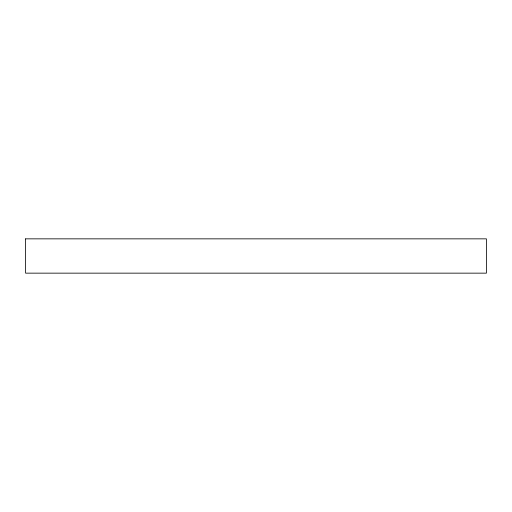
<?xml version="1.0" encoding="UTF-8"?>
<svg xmlns="http://www.w3.org/2000/svg" width="512" height="512" viewBox="0 0 512 512"><rect width="100%" height="100%" fill="white"/><g stroke="black" fill="none" stroke-linecap="round" stroke-linejoin="round"><path stroke-width="0.77" d="M25.6 238.848L25.6 273.152L486.4 273.152L486.4 238.848L25.6 238.848"/></g></svg>
